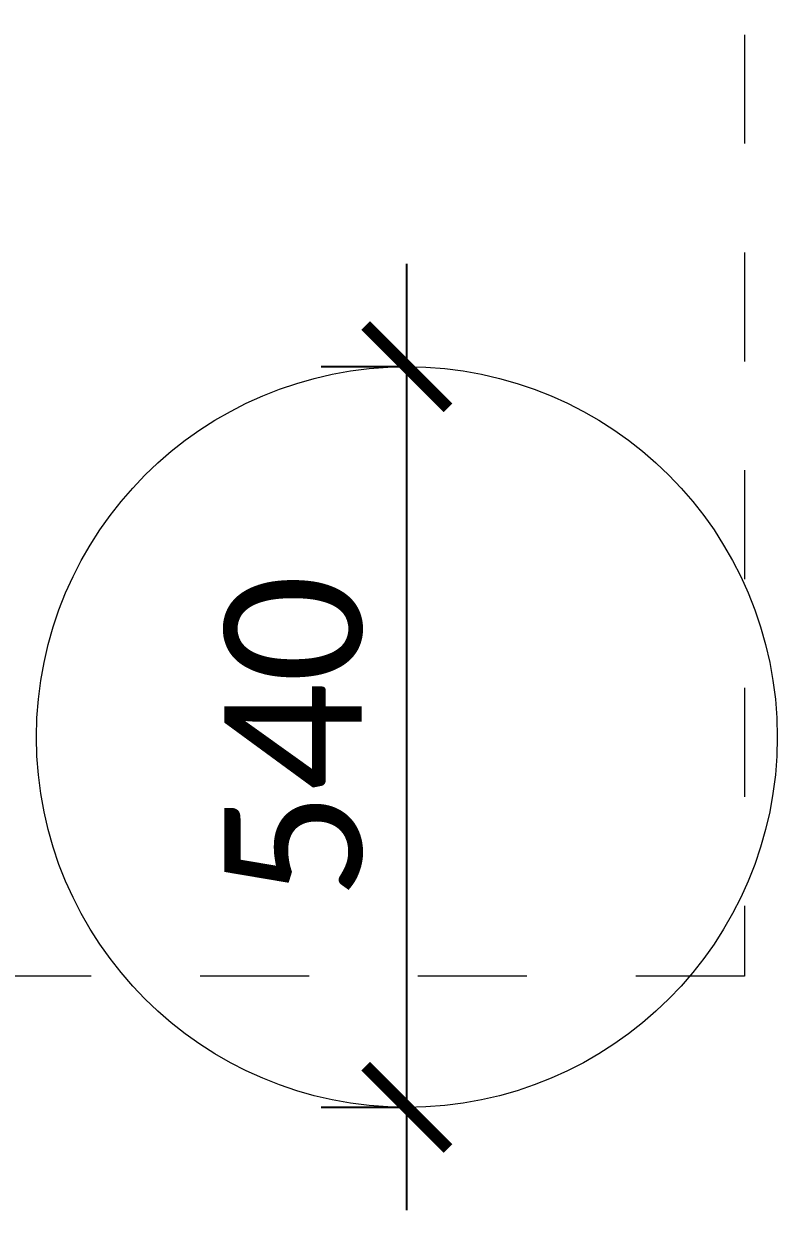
# Model space of a CAD drawing. Header units: millimetres. Extents: x -18512 to 101824, y -95768 to 52898.
# Drawn here: x 24442 to 24992, y -54225 to -53360 of the extents above; entities that cross this region are included whole.
import ezdxf

# ---------------------------------------------------------------- set-up
doc = ezdxf.new("R2010")
doc.units = ezdxf.units.MM
doc.header["$LTSCALE"] = 25
doc.header["$PDMODE"] = 3
doc.linetypes.add('Dash', pattern=[6.35, 3.175, -3.175])
doc.layers.get('0').update_dxf_attribs({"color": 254, "lineweight": 0})
doc.layers.get('Defpoints').update_dxf_attribs({"lineweight": 0})
for name, color, linetype, lineweight in [('033 Furniture Freestanding', 1, 'Continuous', 9), ('hatch', 252, 'Continuous', 0), ('I-WALL', 2, 'Continuous', 9)]:
    doc.layers.add(name, color=color, linetype=linetype, lineweight=lineweight)
doc.styles.add('FW_Calibri', font='calibri.ttf')
doc.dimstyles.new('1-50', dxfattribs={"dimscale": 50, "dimtxt": 2, "dimasz": 1.2, "dimexe": 1.25, "dimexo": 0.625, "dimtad": 1, "dimdec": 0, "dimtxsty": 'FW_Calibri', "dimblk": 'ARCHTICK', "dimcen": 2.5, "dimdle": 1.5, "dimadec": 0, "dimazin": 0, "dimtfac": 1, "dimtdec": 0, "dimtmove": 0, "dimatfit": 3, "dimfxl": 6, "dimfxlon": 1, "dimarcsym": 0})

# ---------------------------------------------------------------- blocks, each defined once
blk = doc.blocks.new('_ArchTick')
at = {"color": 0, "linetype": 'ByBlock', "const_width": 0.15}
blk.add_lwpolyline([(-0.5, -0.5), (0.5, 0.5)], dxfattribs=at)
blk = doc.blocks.new('*D405')
at = {"layer": 'Defpoints', "color": 0, "transparency": 16777216}
for p in [(24721.53, -53609.63), (24721.53, -53609.63), (24721.53, -54149.63)]:
    blk.add_point(p, dxfattribs=at)
at = {"layer": 'I-WALL', "color": 0, "lineweight": -2, "transparency": 16777216}
for p, q in [((24721.53, -54224.63), (24721.53, -53534.63)), ((24721.53, -53609.63), (24659.03, -53609.63)), ((24721.53, -54149.63), (24659.03, -54149.63))]:
    blk.add_line(p, q, dxfattribs=at)
at = {"layer": 'I-WALL', "color": 0, "lineweight": -2, "transparency": 16777216, "xscale": 59.99999999999995, "yscale": 59.99999999999995, "zscale": 59.99999999999995}
for p, rotation in [((24721.53, -53609.63), 90), ((24721.53, -54149.63), 270)]:
    blk.add_blockref('_ArchTick', p, dxfattribs=dict(at, rotation=rotation))
at = {"layer": 'I-WALL', "color": 0, "transparency": 16777216, "insert": (24639.05, -53879.63), "char_height": 100, "attachment_point": 5, "rotation": 90, "style": 'FW_Calibri'}
blk.add_mtext('540', dxfattribs=at)

msp = doc.modelspace()

# ---------------------------------------------------------------- linework, layer by layer
at = {"layer": '033 Furniture Freestanding'}
msp.add_circle((24721.53, -53879.63), 270, dxfattribs=at)
at = {"layer": 'hatch', "linetype": 'Dash', "lineweight": 9}
msp.add_lwpolyline([(22967.7, -54053.86), (22967.7, -51303.86), (24967.7, -51303.86), (24967.7, -54053.86)], close=True, dxfattribs=at)

# ---------------------------------------------------------------- dimensions: what is measured, and where the dimension line sits
at = {"layer": 'I-WALL', "color": 1, "true_color": 0xf40b0b}
dim = msp.add_aligned_dim(p1=(24721.53, -54149.63), p2=(24721.53, -53609.63), distance=0, dimstyle='1-50', dxfattribs=at)
dim.commit()
dim.dimension.update_dxf_attribs({"geometry": '*D405', "text_midpoint": (24639.05, -53879.63)})

doc.saveas('drawing.dxf')
